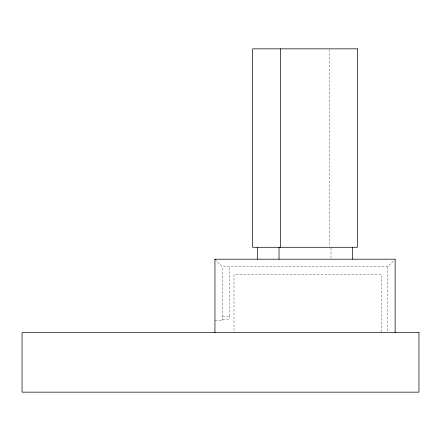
<?xml version="1.0" encoding="UTF-8"?>
<svg xmlns="http://www.w3.org/2000/svg" width="441" height="441" viewBox="0 0 441 441"><rect width="100%" height="100%" fill="white"/><g stroke="black" fill="none" stroke-linecap="round" stroke-linejoin="round"><path stroke-width="0.33" stroke-dasharray="2.21 1.65" d="M214.943 259.198L222.485 266.739L387.595 266.739L395.136 259.198M222.485 316.748L229.629 316.748L229.629 266.739M222.485 319.13L229.232 319.13L229.232 316.748M214.943 320.717L222.485 320.717L222.485 266.739M387.595 266.739L387.595 331.935M381.641 331.941L381.641 274.677L233.995 274.677L233.995 332.624M331.009 247.952L331.009 258.536M329.62 49.53L329.62 246.602"/><path stroke-width="0.66" d="M214.943 332.624L214.943 259.198L395.136 259.198L395.136 332.624M214.943 259.198L215.417 259.672M352.53 247.291L352.53 259.198M280.421 48.841L280.421 247.291M279.026 247.291L279.026 259.198M257.505 247.291L257.505 259.198M357.386 48.841L252.649 48.841L252.649 247.291L357.386 247.291L357.386 48.841M418.95 332.624L22.05 332.624L22.05 392.159L418.95 392.159L418.95 332.624"/></g></svg>
